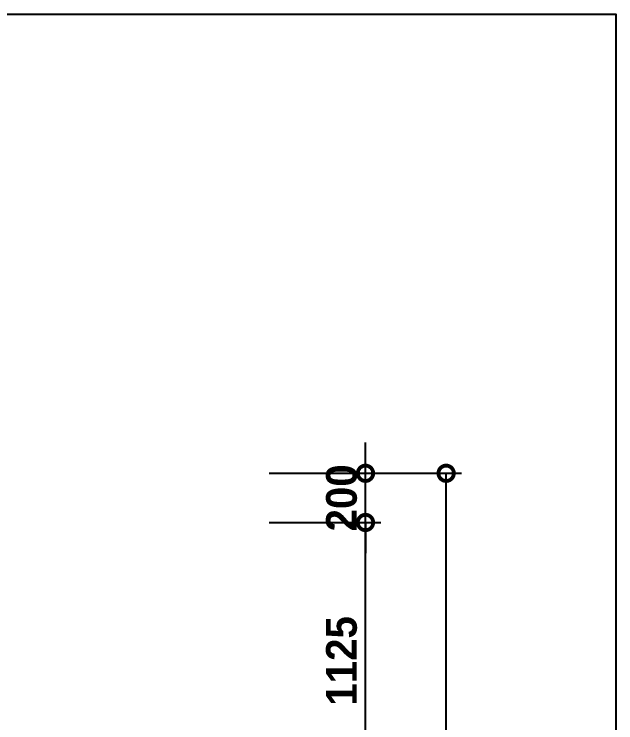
# Model space of a CAD drawing. Header units: inches. Extents: x 7740 to 83056, y -9304 to 75068.
# Drawn here: x 44890 to 47335, y 33115 to 35996 of the extents above; entities that cross this region are included whole.
import ezdxf
from ezdxf.enums import TextEntityAlignment as Align

# ---------------------------------------------------------------- set-up
doc = ezdxf.new("R2010")
doc.units = ezdxf.units.IN
doc.header["$LTSCALE"] = 50
doc.header["$MEASUREMENT"] = 0
for name, color, linetype in [('06-FUR', 6, 'Continuous'), ('07-DIM', 5, 'Continuous'), ('F-SYM', 7, 'Continuous'), ('FORM(YOURNAME)-11', 1, 'Continuous')]:
    doc.layers.add(name, color=color, linetype=linetype)
doc.styles.add('YOURNAME', font='HY울릉도M.TTF')
doc.styles.add('넥슨고딕', font='NEXONLv1GothicBold.ttf')
doc.dimstyles.new('50', dxfattribs={"dimscale": 50, "dimtxt": 2.5, "dimasz": 2.5, "dimexe": 1.25, "dimexo": 2, "dimtad": 1, "dimdec": 0, "dimtxsty": '넥슨고딕', "dimblk": 'DOTSMALL', "dimcen": 2.5, "dimclrd": 1, "dimclre": 1, "dimclrt": 2, "dimadec": 0, "dimazin": 0, "dimtfac": 1, "dimtdec": 0, "dimtix": 1, "dimtmove": 0, "dimatfit": 3, "dimldrblk": 'DOTSMALL', "dimfxl": 0, "dimarcsym": 0})

# ---------------------------------------------------------------- blocks, each defined once
blk = doc.blocks.new('_DOTSMALL')
at = {"color": 0, "linetype": 'ByBlock', "const_width": 0.5}
blk.add_lwpolyline([(-0.0625, 0, 1), (0.0625, 0, 1)], format="xyb", close=True, dxfattribs=at)
blk = doc.blocks.new('*D290')
at = {"layer": '07-DIM', "color": 1, "lineweight": -2}
for p, q in [((45925.3, 33929.7), (46379.9, 33929.7)), ((46317.4, 32804.7), (46317.4, 33929.7)), ((45925.3, 32804.7), (46379.9, 32804.7))]:
    blk.add_line(p, q, dxfattribs=at)
at = {"layer": 'Defpoints', "color": 0}
for p in [(45825.3, 33929.7), (46317.4, 33929.7), (45825.3, 32804.7)]:
    blk.add_point(p, dxfattribs=at)
at = {"layer": '07-DIM', "color": 1, "lineweight": -2, "xscale": 125, "yscale": 125, "zscale": 125}
for p, rotation in [((46317.4, 33929.7), 90), ((46317.4, 32804.7), 270)]:
    blk.add_blockref('_DOTSMALL', p, dxfattribs=dict(at, rotation=rotation))
at = {"layer": '07-DIM', "color": 2, "insert": (46220.5, 33367.2), "char_height": 125, "attachment_point": 5, "rotation": 90, "style": '넥슨고딕'}
blk.add_mtext('1125', dxfattribs=at)
blk = doc.blocks.new('*D291')
at = {"layer": '07-DIM', "color": 1, "lineweight": -2}
for p, q in [((46317.4, 34129.7), (46317.4, 34254.7)), ((45925.3, 34129.7), (46379.9, 34129.7)), ((46317.4, 33929.7), (46317.4, 34129.7)), ((45925.3, 33929.7), (46379.9, 33929.7)), ((46317.4, 33929.7), (46317.4, 33804.7))]:
    blk.add_line(p, q, dxfattribs=at)
at = {"layer": 'Defpoints', "color": 0}
for p in [(45825.3, 34129.7), (46317.4, 34129.7), (45825.3, 33929.7)]:
    blk.add_point(p, dxfattribs=at)
at = {"layer": '07-DIM', "color": 1, "lineweight": -2, "xscale": 125, "yscale": 125, "zscale": 125}
for p, rotation in [((46317.4, 34129.7), 270), ((46317.4, 33929.7), 90)]:
    blk.add_blockref('_DOTSMALL', p, dxfattribs=dict(at, rotation=rotation))
at = {"layer": '07-DIM', "color": 2, "insert": (46220.5, 34029.7), "char_height": 125, "attachment_point": 5, "rotation": 90, "style": '넥슨고딕'}
blk.add_mtext('200', dxfattribs=at)
blk = doc.blocks.new('*D295')
at = {"layer": '07-DIM', "color": 1, "lineweight": -2}
for p, q in [((45925.3, 34129.7), (46707.7, 34129.7)), ((46645.2, 24886.7), (46645.2, 34129.7)), ((45925.3, 24886.7), (46707.7, 24886.7))]:
    blk.add_line(p, q, dxfattribs=at)
at = {"layer": 'Defpoints', "color": 0}
for p in [(45825.3, 34129.7), (46645.2, 34129.7), (45825.3, 24886.7)]:
    blk.add_point(p, dxfattribs=at)
at = {"layer": '07-DIM', "color": 1, "lineweight": -2, "xscale": 125, "yscale": 125, "zscale": 125}
for p, rotation in [((46645.2, 34129.7), 90), ((46645.2, 24886.7), 270)]:
    blk.add_blockref('_DOTSMALL', p, dxfattribs=dict(at, rotation=rotation))
at = {"layer": '07-DIM', "color": 2, "insert": (46548.3, 29508.2), "char_height": 125, "attachment_point": 5, "rotation": 90, "style": '넥슨고딕'}
blk.add_mtext('9243', dxfattribs=at)
blk = doc.blocks.new('FORM-PLAN')
at = {"layer": 'Defpoints', "color": 158}
blk.add_lwpolyline([(-69444, 53115), (-64, 53115), (-64, 1215), (-69444, 1215)], close=True, dxfattribs=at)
at = {"layer": 'FORM(YOURNAME)-11', "color": 3, "style": 'YOURNAME'}
for tag, height, p in [('1', 450, (9905, 18188)), ('2', 450, (9905, 17544)), ('3', 450, (9905, 16257)), ('4', 450, (9905, 14326)), ('5', 515, (9905, 12009)), ('6', 515, (9905, 9757)), ('7', 515, (9905, 7504)), ('8', 515, (9905, 5252)), ('9', 515, (9905, 2999)), ('10', 515, (5655, 811)), ('11', 515, (9905, 747)), ('12', 515, (5655, -1441)), ('13', 515, (9905, -1441))]:
    blk.add_attdef(tag, text='', height=height, dxfattribs=at).set_placement(p, align=Align.MIDDLE_RIGHT)
blk = doc.blocks.new('*U808')
at = {"layer": 'F-SYM', "xscale": 0.2500000000000001, "yscale": 0.2500000000000001, "zscale": 0.2500000000000001}
blk.add_blockref('FORM-PLAN', (47350.9, 22716.9), dxfattribs=at)

msp = doc.modelspace()

# ---------------------------------------------------------------- block references
at = {"layer": '06-FUR'}
msp.add_blockref('*U808', (0, 0), dxfattribs=at)

# ---------------------------------------------------------------- dimensions: what is measured, and where the dimension line sits
at = {"layer": '07-DIM'}
for base, p1, p2, picture, middle in [((46317.4, 34129.7), (45825.3, 33929.7), (45825.3, 34129.7), '*D291', (46220.5, 34029.7)), ((46645.2, 34129.7), (45825.3, 24886.7), (45825.3, 34129.7), '*D295', (46548.3, 29508.2)), ((46317.4, 33929.7), (45825.3, 32804.7), (45825.3, 33929.7), '*D290', (46220.5, 33367.2))]:
    dim = msp.add_linear_dim(base=base, p1=p1, p2=p2, angle=90, dimstyle='50', dxfattribs=at)
    dim.commit()
    dim.dimension.update_dxf_attribs({"geometry": picture, "text_midpoint": middle})

doc.saveas('drawing.dxf')
